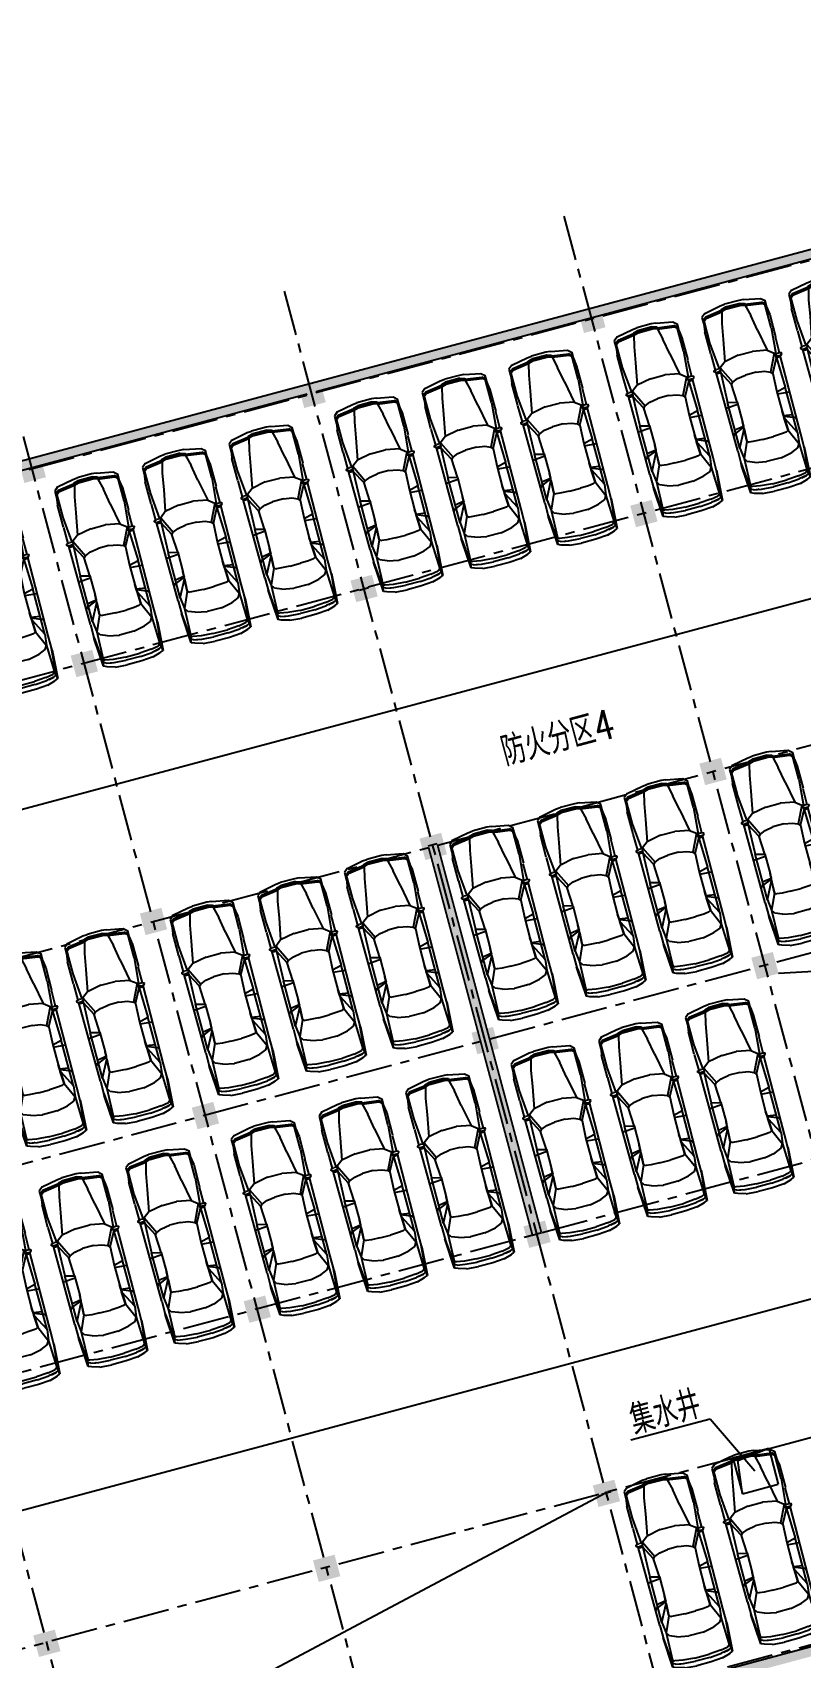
# Model space of a CAD drawing. Extents: x -542930 to 249594, y -301235 to 84515.
# Drawn here: x -39454 to -18773, y -225269 to -181516 of the extents above; entities that cross this region are included whole.
import ezdxf

# ---------------------------------------------------------------- set-up
doc = ezdxf.new("R2010")
doc.units = 0
doc.header["$LTSCALE"] = 1000
doc.header["$MEASUREMENT"] = 0
doc.linetypes.add('CENTER', pattern=[2, 1.25, -0.25, 0.25, -0.25])
doc.layers.get('0').update_dxf_attribs({"linetype": 'CONTINUOUS'})
doc.layers.get('DEFPOINTS').update_dxf_attribs({"linetype": 'CONTINUOUS'})
for name, color, linetype in [('A-CH-TEXT', 2, 'CONTINUOUS'), ('A-COLUMN', 5, 'CONTINUOUS'), ('A-FURN', 251, 'CONTINUOUS'), ('A-GRID', 1, 'CENTER'), ('A-STAIR', 3, 'CONTINUOUS'), ('PUB_DIM', 3, 'CONTINUOUS'), ('PUB_TITLE', 4, 'CONTINUOUS'), ('WALL', 255, 'CONTINUOUS')]:
    doc.layers.add(name, color=color, linetype=linetype)
doc.styles.add('DIM_FONT', font='SIMPLEX.shx', dxfattribs={"width": 0.8})
doc.styles.add('HZXY', font='romans.shx', dxfattribs={"width": 0.8, "bigfont": 'hztxt.shx'})
doc.dimstyles.new('AXIS200', dxfattribs={"dimscale": 2, "dimtxt": 300, "dimasz": 1, "dimexe": 250, "dimexo": 300, "dimgap": 150, "dimtad": 1, "dimdec": 0, "dimdsep": 46, "dimtxsty": 'DIM_FONT', "dimblk": '_DIMX', "dimblk1": '_DIMX', "dimblk2": '_DIMX', "dimsah": 1, "dimcen": 5, "dimse1": 1, "dimse2": 1, "dimclrt": 7, "dimadec": 0, "dimazin": 0, "dimtfac": 1, "dimtdec": 0, "dimtix": 1, "dimtmove": 2, "dimatfit": 3, "dimldrblk": '_DIMX', "dimfxl": 1, "dimarcsym": 0})

# ---------------------------------------------------------------- blocks, each defined once
blk = doc.blocks.new('_DIMX')
blk.add_line((-150, 0), (150, 0))
at = {"const_width": 50}
blk.add_lwpolyline([(-70, -70), (70, 70)], dxfattribs=at)
blk = doc.blocks.new('*D403')
at = {"layer": 'DEFPOINTS', "color": 0, "transparency": 16777216}
for p in [(4165, -181516), (-17705, -182118), (2111, -182118), (-16597, -183737), (-67586, -200741)]:
    blk.add_point(p, dxfattribs=at)
at = {"layer": 'PUB_DIM', "color": 0, "lineweight": -2, "transparency": 16777216}
blk.add_arc((1918, -182118), 18585, 180.0062, 194.9939, dxfattribs=at)
at = {"layer": 'PUB_DIM', "color": 0, "lineweight": -2, "transparency": 16777216, "xscale": 2, "yscale": 2, "zscale": 2}
for p, rotation in [((-16668, -182118), 90.00308284057766), ((-16034, -186928), 284.9969402081487)]:
    blk.add_blockref('_DIMX', p, dxfattribs=dict(at, rotation=rotation))
at = {"layer": 'PUB_DIM', "color": 7, "transparency": 16777216, "insert": (-15914, -184465), "char_height": 600, "attachment_point": 5, "rotation": 277.5, "style": 'DIM_FONT'}
blk.add_mtext('15°', dxfattribs=at)
blk = doc.blocks.new('M_F27')
for p, q in [((-1208, 874), (980, 889)), ((-2, 547), (-27, 877)), ((980, 902), (995, 790)), ((980, 790), (980, 898)), ((984, 905), (1020, 939)), ((1036, 935), (1062, 857)), ((1051, 889), (1497, 893)), ((1506, 899), (2121, 899)), ((2272, 876), (2121, 899)), ((2272, 876), (2272, 874)), ((2437, 851), (2272, 876)), ((-2489, 522), (-2514, 196)), ((-2489, 522), (-2426, 736)), ((-2426, 736), (-2389, 824)), ((-2389, 824), (-1610, 874)), ((-2389, 824), (-1560, 874)), ((-2264, 812), (-2389, 824)), ((-2364, 522), (-2389, 196)), ((-2326, 736), (-2364, 522)), ((-2326, 736), (-2351, 596)), ((-2351, 594), (-2351, 596)), ((-2326, 736), (-2288, 811)), ((-2301, 196), (-2276, 522)), ((-2200, 786), (-2288, 811)), ((-2276, 522), (-2238, 736)), ((-2200, 786), (-2238, 736)), ((-1560, 874), (-2212, 815)), ((-2208, 815), (-2211, 814)), ((-1660, 862), (-2208, 815)), ((-1446, 761), (-2200, 786)), ((-1622, 510), (-1685, 196)), ((-1560, 874), (-1660, 862)), ((-1622, 510), (-1547, 698)), ((-1617, 869), (-1620, 866)), ((-1208, 874), (-1610, 874)), ((-1547, 698), (-1446, 761)), ((-1145, 799), (-1446, 761)), ((-1019, 572), (-1446, 761)), ((-1145, 799), (-682, 557)), ((-1145, 799), (124, 799)), ((-1070, 371), (-1057, 510)), ((-1019, 572), (-1057, 510)), ((-680, 556), (-1019, 572)), ((-1019, 572), (-479, 547)), ((-743, 849), (-793, 874)), ((-730, 799), (-743, 849)), ((-630, 555), (-730, 799)), ((-680, 556), (-630, 555)), ((-642, 799), (-605, 554)), ((-605, 554), (-630, 555)), ((-479, 547), (-605, 554)), ((61, 547), (-479, 547)), ((124, 799), (61, 547)), ((61, 547), (564, 572)), ((941, 773), (124, 799)), ((564, 572), (941, 773)), ((564, 572), (614, 522)), ((1079, 748), (614, 522)), ((614, 522), (677, 371)), ((941, 773), (941, 874)), ((983, 777), (941, 773)), ((941, 773), (987, 765)), ((995, 790), (980, 790)), ((980, 790), (992, 746)), ((992, 746), (1021, 747)), ((995, 790), (1022, 746)), ((1022, 748), (995, 790)), ((1021, 747), (1022, 748)), ((1053, 768), (1022, 746)), ((1036, 756), (1079, 748)), ((1057, 776), (1062, 857)), ((1770, 849), (1058, 784)), ((1204, 585), (1079, 748)), ((1795, 472), (1204, 585)), ((1280, 196), (1204, 585)), ((2461, 849), (1770, 849)), ((2222, 397), (1795, 472)), ((2511, 874), (2287, 874)), ((2398, 849), (2461, 773)), ((2437, 850), (2433, 851)), ((2498, 773), (2436, 849)), ((2511, 874), (2450, 850)), ((2461, 773), (2523, 321)), ((2561, 321), (2498, 773)), ((2599, 773), (2511, 874)), ((2599, 773), (2687, 321)), ((-2514, -206), (-2514, 196)), ((-2389, -206), (-2389, 196)), ((-2301, 196), (-2301, -206)), ((-1685, -206), (-1685, 196)), ((-1082, 145), (-1070, 371)), ((-1082, 145), (-1082, -156)), ((677, 371), (714, 145)), ((714, -156), (714, 145)), ((1280, 196), (1280, -206)), ((2523, 321), (2222, 397)), ((2523, 321), (2586, 321)), ((2523, 321), (2561, 196)), ((2580, 196), (2542, 321)), ((2561, 196), (2561, -206)), ((2611, 196), (2574, 321)), ((2580, 321), (2618, 196)), ((2580, 196), (2580, -206)), ((2611, 196), (2611, -206)), ((2618, -206), (2618, 196)), ((2687, 321), (2699, 196)), ((2699, -206), (2699, 196)), ((-2489, -533), (-2514, -206)), ((-2389, -206), (-2364, -533)), ((-2276, -533), (-2301, -206)), ((-1685, -206), (-1622, -520)), ((-1070, -382), (-1082, -156)), ((-1057, -520), (-1070, -382)), ((677, -382), (614, -533)), ((714, -156), (677, -382)), ((1204, -596), (1280, -206)), ((1795, -483), (2222, -407)), ((2523, -332), (2222, -407)), ((2523, -332), (2461, -784)), ((2561, -332), (2498, -784)), ((2523, -332), (2561, -206)), ((2586, -332), (2523, -332)), ((2580, -206), (2542, -332)), ((2618, -6), (2561, -6)), ((2574, -332), (2611, -206)), ((2618, -206), (2580, -332)), ((2687, -332), (2599, -784)), ((2687, -332), (2699, -206)), ((-2489, -533), (-2426, -747)), ((-2426, -747), (-2389, -835)), ((-2389, -835), (-2264, -823)), ((-1560, -885), (-2389, -835)), ((-1610, -885), (-2389, -835)), ((-2326, -747), (-2364, -533)), ((-2351, -607), (-2351, -605)), ((-2351, -607), (-2326, -747)), ((-2326, -747), (-2288, -822)), ((-2288, -822), (-2200, -797)), ((-2276, -533), (-2238, -747)), ((-2200, -797), (-2238, -747)), ((-2212, -826), (-1560, -885)), ((-2208, -826), (-2211, -825)), ((-1660, -872), (-2208, -826)), ((-1446, -772), (-2200, -797)), ((-1560, -885), (-1660, -872)), ((-1622, -520), (-1547, -709)), ((-1547, -709), (-1446, -772)), ((-1019, -583), (-1446, -772)), ((-1145, -809), (-1446, -772)), ((-682, -568), (-1145, -809)), ((-1145, -809), (124, -809)), ((-1019, -583), (-1057, -520)), ((-479, -558), (-1019, -583)), ((-1019, -583), (-680, -567)), ((-743, -860), (-793, -885)), ((-743, -860), (-730, -809)), ((-730, -809), (-630, -566)), ((-680, -567), (-682, -568)), ((-680, -567), (-630, -566)), ((-605, -565), (-642, -809)), ((-630, -566), (-605, -565)), ((-605, -565), (-479, -558)), ((61, -558), (-479, -558)), ((-2, -558), (-27, -884)), ((61, -558), (124, -809)), ((564, -583), (61, -558)), ((941, -784), (124, -809)), ((614, -533), (564, -583)), ((564, -583), (941, -784)), ((1079, -759), (614, -533)), ((987, -776), (941, -784)), ((983, -788), (941, -784)), ((941, -885), (941, -784)), ((992, -757), (980, -800)), ((995, -800), (980, -800)), ((995, -800), (980, -913)), ((980, -909), (980, -800)), ((992, -757), (1021, -758)), ((995, -800), (1022, -757)), ((1022, -758), (995, -800)), ((1021, -758), (1022, -758)), ((1022, -757), (1053, -779)), ((1036, -767), (1079, -759)), ((1036, -946), (1062, -867)), ((1057, -787), (1062, -867)), ((1770, -860), (1058, -795)), ((1204, -596), (1079, -759)), ((1795, -483), (1204, -596)), ((1770, -860), (2461, -860)), ((2437, -861), (2272, -887)), ((2398, -860), (2461, -784)), ((2436, -860), (2498, -784)), ((2437, -861), (2436, -860)), ((2450, -861), (2511, -885)), ((2599, -784), (2511, -885)), ((-1621, -877), (-1617, -880)), ((-1610, -885), (-1208, -885)), ((-1208, -885), (980, -900)), ((984, -916), (1020, -950)), ((1051, -901), (1497, -904)), ((2121, -910), (1506, -910)), ((2121, -910), (2272, -887)), ((2270, -887), (2121, -910)), ((2272, -885), (2272, -887)), ((2285, -885), (2511, -885))]:
    blk.add_line(p, q)
for centre, start, end in [((990, 898), 132.965, 179.7454), ((1027, 932), 18.1573, 132.965), ((1047, 776), 305.1542, 356.8636), ((1047, -787), 3.1798, 54.8458), ((990, -909), 180.2546, 227.035), ((1027, -942), 227.035, 341.8427)]:
    blk.add_arc(centre, 10, start, end)
at = {"width": 0.8, "flags": 9}
for tag in ['XSIZE', 'YSIZE']:
    blk.add_attdef(tag, (0, 0), '', height=0.5, dxfattribs=at)
blk = doc.blocks.new('_FZH')
blk.add_solid([(-0.5, -0.5), (0.5, -0.5), (-0.5, 0.5), (0.5, 0.5)])

msp = doc.modelspace()

# ---------------------------------------------------------------- hatches: boundary and pattern name
at = {"layer": 'PUB_DIM'}
h = msp.add_hatch(color=256, dxfattribs=at)
h.paths.add_polyline_path([(-32060.983, -191242.924), (-32048.042, -191291.22), (-31927.301, -191258.868), (-32004.947, -190969.09), (-39539.167, -192987.882), (-39474.463, -193229.363)])
h.paths.add_polyline_path([(-24406.021, -189191.78), (-24470.726, -188950.299), (-32004.947, -190969.09), (-31927.301, -191258.868), (-31806.56, -191226.515), (-31819.501, -191178.219)])
h.paths.add_polyline_path([(-16871.801, -187172.988), (-16936.505, -186931.507), (-24470.726, -188950.299), (-24406.021, -189191.78)])
h.paths.add_polyline_path([(-10668.592, -185510.841), (-10877.389, -185307.969), (-16936.505, -186931.507), (-16871.801, -187172.988)])
h.paths.add_polyline_path([(-9337.58, -185154.197), (-9402.285, -184912.715), (-10877.389, -185307.969), (-10668.592, -185510.841)])
h = msp.add_hatch(color=256, dxfattribs=at)
h.paths.add_polyline_path([(-27389.365, -208677.637), (-27268.625, -208645.285), (-28666.249, -203429.279), (-28786.99, -203461.632)])
h.paths.add_polyline_path([(-27268.625, -208645.285), (-27147.907, -208612.939), (-28545.531, -203396.933), (-28666.249, -203429.279)])
h.paths.add_polyline_path([(-25991.744, -213893.632), (-25871.003, -213861.28), (-27268.625, -208645.285), (-27389.365, -208677.637)])
h.paths.add_polyline_path([(-25871.003, -213861.28), (-25750.285, -213828.933), (-27147.907, -208612.939), (-27268.625, -208645.285)])
msp.add_hatch(color=256, dxfattribs=at).paths.add_polyline_path([(-16977.826, -224834.699), (-16716.129, -225800.887), (-16522.944, -225749.123), (-16850, -224541.629), (-22596.623, -226081.432), (-22531.918, -226322.914)])

# ---------------------------------------------------------------- linework, layer by layer
at = {"color": 6}
for p, q in [((3902.322, -205584.923), (-19362.511, -206851.783)), ((-24002.214, -220835.696), (-45172.111, -232079.79))]:
    msp.add_line(p, q, dxfattribs=at)
at = {"layer": 'A-GRID'}
for p, q in [((-72393.552, -202082.133), (2775.489, -181940.616)), ((-13435.648, -230133.77), (-25136.605, -186465.204)), ((-70982.762, -207313.989), (3490.333, -187358.951)), ((-20969.869, -232152.562), (-32670.827, -188483.992)), ((-28504.089, -234171.353), (-40205.048, -190502.781)), ((-36038.311, -236190.143), (-47739.269, -192521.57)), ((-69108.174, -214265.679), (4438.214, -194558.951)), ((-67702.231, -219479.455), (5149.162, -199958.951)), ((-66296.291, -224693.221), (5860.068, -205358.951)), ((-65975.686, -232061.767), (6881.792, -212539.632)), ((7511.859, -217962.161), (-63015.409, -236859.884))]:
    msp.add_line(p, q, dxfattribs=at)
at = {"layer": 'A-STAIR'}
for p, q in [((-55256.572, -206577.693), (3015.423, -191006.642)), ((-58440.128, -226315.16), (6055.529, -209033.572))]:
    msp.add_line(p, q, dxfattribs=at)
at = {"layer": 'PUB_TITLE'}
for p, q in [((-23342.029, -219410.745), (-21205.012, -218838.133)), ((-21205.012, -218838.133), (-19999.155, -220238.414)), ((-20595.934, -219891.783), (-19630.009, -219632.964)), ((-20464.696, -219966.588), (-19630.009, -219632.964)), ((-19630.009, -219632.964), (-19371.19, -220598.889)), ((-20595.934, -219891.783), (-20337.115, -220857.708)), ((-20337.115, -220857.708), (-20464.696, -219966.588)), ((-20337.115, -220857.708), (-19371.19, -220598.889))]:
    msp.add_line(p, q, dxfattribs=at)
at = {"layer": 'WALL', "color": 54}
for p, q in [((-55427.765, -197245.226), (2740.911, -181658.951)), ((-31819.501, -191178.219), (2773.824, -181908.951)), ((-49230.481, -195843.485), (-32060.983, -191242.924)), ((-30645.309, -196526.289), (-30403.828, -196461.584)), ((-28799.154, -203416.233), (-28557.673, -203351.528)), ((-25991.744, -213893.632), (-25750.262, -213828.927)), ((-24122.954, -220868.048), (-23881.473, -220803.343)), ((-16849.998, -224541.629), (-45295.878, -232163.679))]:
    msp.add_line(p, q, dxfattribs=at)
at = {"layer": 'WALL', "color": 54, "const_width": 50}
for points in [[(-25991.744, -213893.632), (-28786.99, -203461.632)], [(-25751.182, -213825.588), (-28546.428, -203393.588)]]:
    msp.add_lwpolyline(points, dxfattribs=at)

# ---------------------------------------------------------------- block references
at = {"layer": 'A-COLUMN', "xscale": 600.0000000000092, "yscale": 600, "zscale": 599.9999999999989, "rotation": 15.00000000000287}
for p in [(-24391.327, -189239.575), (-31925.548, -191258.367), (-39459.768, -193277.158), (-22990.605, -194467.828), (-30524.826, -196486.62), (-38059.047, -198505.408), (-21127.695, -201412.662), (-28661.916, -203431.453), (-36196.136, -205450.245), (-19729.935, -206639.651), (-27264.155, -208658.442), (-34798.376, -210677.234), (-25867.128, -213872.219), (-33401.348, -215891.011), (-23998.625, -220849.09), (-31532.845, -222867.881), (-39067.066, -224886.673)]:
    msp.add_blockref('_FZH', p, dxfattribs=at)
at = {"layer": 'A-FURN', "color": 251, "rotation": 105.0000000026928}
for p in [(-17596.33, -190764.252), (-19932.318, -191390.178), (-22294.195, -192023.041), (-25130.55, -192783.047), (-27466.538, -193408.973), (-29828.415, -194041.836), (-32664.77, -194801.839), (-35000.759, -195427.765), (-37362.636, -196060.628), (-40198.991, -196820.63), (-19188.7, -203556.241), (-22025.054, -204316.246), (-24361.042, -204942.172), (-26722.919, -205575.035), (-29559.275, -206335.038), (-31895.263, -206960.964), (-34257.14, -207593.827), (-37093.495, -208353.83), (-39429.483, -208979.756), (-20374.476, -210245.294), (-22710.464, -210871.22), (-25072.341, -211504.083), (-27908.696, -212264.085), (-30244.685, -212890.012), (-32606.562, -213522.875), (-35442.917, -214282.877), (-37778.905, -214908.803), (-40140.782, -215541.666), (-19667.333, -222377.415), (-22029.21, -223010.278)]:
    msp.add_blockref('M_F27', p, dxfattribs=at)

# ---------------------------------------------------------------- texts
at = {"layer": 'A-CH-TEXT', "color": 7, "style": 'HZXY', "width": 0.8}
for s, p in [('防火分区4', (-26702.381, -201290.182)), ('集水井', (-23239.69, -219291.402))]:
    msp.add_text(s, height=800, rotation=15, dxfattribs=at).set_placement(p)

# ---------------------------------------------------------------- dimensions: what is measured, and where the dimension line sits
at = {"layer": 'PUB_DIM'}
dim = msp.add_angular_dim_2l(base=(-16596.827, -183737.432), line1=((2111.018, -182117.607), (-17704.997, -182117.607)), line2=((-67585.787, -200741.076), (4164.894, -181515.508)), dimstyle='AXIS200', override={"dimazin": 2}, dxfattribs=at)
dim.commit()
dim.dimension.update_dxf_attribs({"geometry": '*D403', "text_midpoint": (-15913.682, -184465.174)})

doc.saveas('drawing.dxf')
